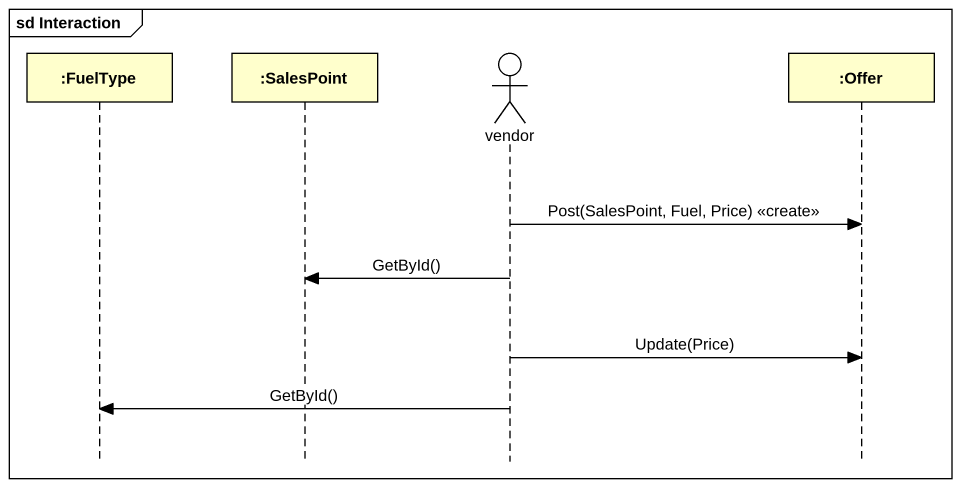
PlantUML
@startuml
mainframe sd Interaction
hide footbox
participant ":FuelType" as FuelType
participant ":SalesPoint" as SalesPoint
actor vendor
participant ":Offer" as Offer

vendor -> Offer : Post(SalesPoint, Fuel, Price) <<create>>
vendor -> SalesPoint : GetById()
vendor -> Offer : Update(Price)
vendor -> FuelType : GetById()
@enduml
